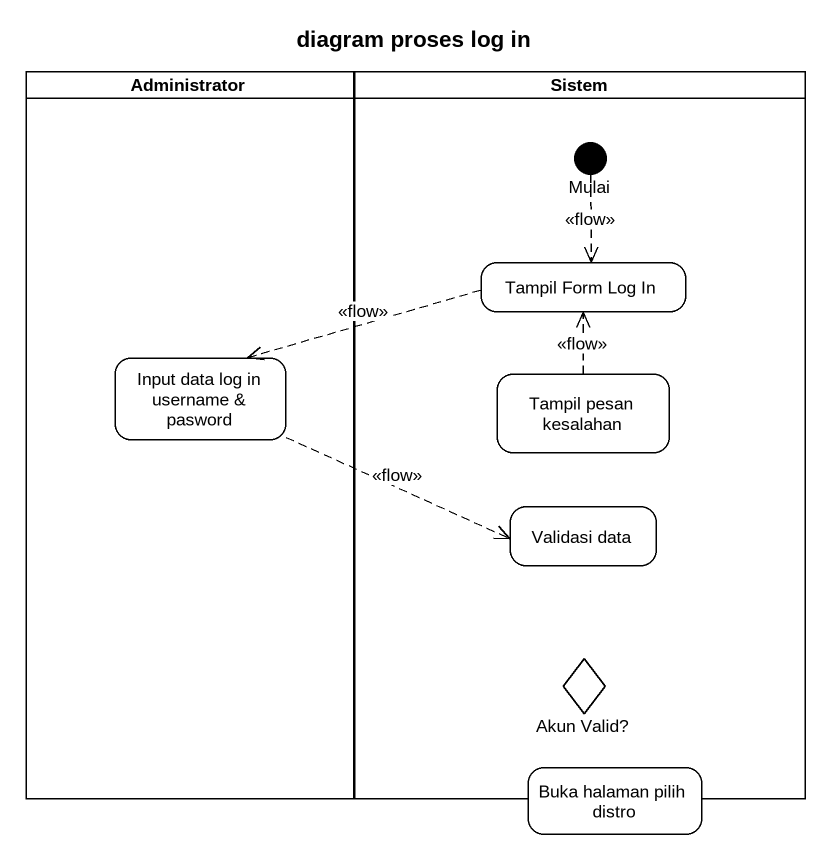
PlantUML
@startuml
title diagram proses log in
hide empty description
state Administrator <<partition>> {
  state "Input data log in username & pasword" as Input_data_log_in_username
}
state Sistem <<partition>> {
  state Mulai <<start>>
  state "Tampil Form Log In" as Tampil_Form_Log_In
  state "Tampil pesan kesalahan" as Tampil_pesan_kesalahan
  state "Validasi data" as Validasi_data
  state "Akun Valid?" as Akun_Valid <<choice>>
}
state "Buka halaman pilih distro" as Buka_halaman_pilih_distro
Mulai -[dashed]-> Tampil_Form_Log_In : <<flow>>
Tampil_Form_Log_In -left[dashed]-> Input_data_log_in_username : <<flow>>
Input_data_log_in_username -right[dashed]-> Validasi_data : <<flow>>
Tampil_pesan_kesalahan -up[dashed]-> Tampil_Form_Log_In : <<flow>>
@enduml
